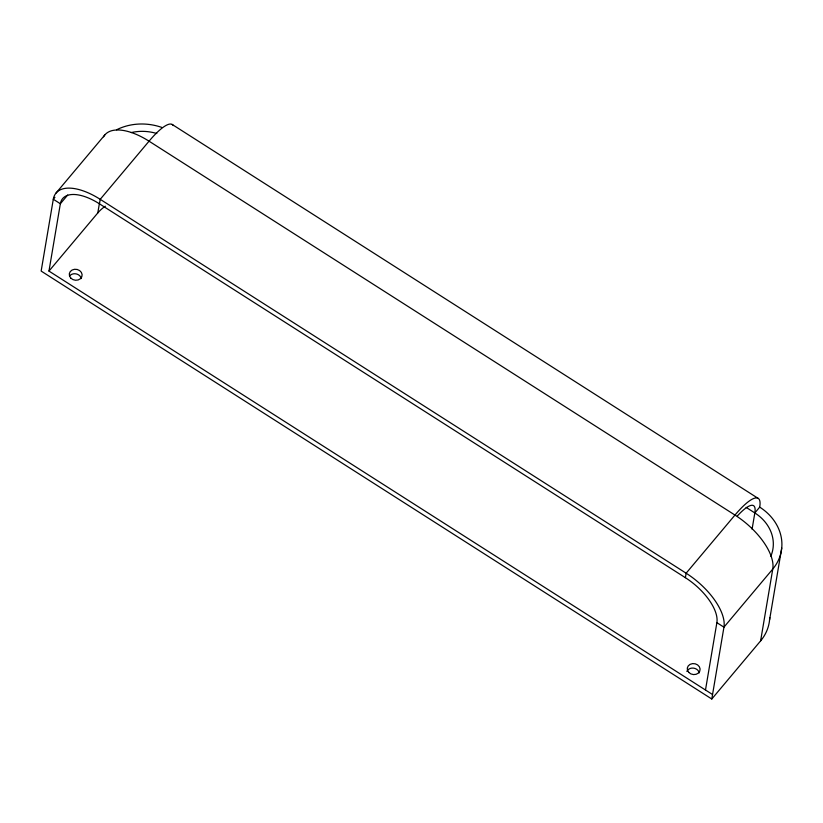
<?xml version="1.0" encoding="UTF-8"?>
<svg xmlns="http://www.w3.org/2000/svg" width="823" height="823" viewBox="0 0 823 823"><rect width="100%" height="100%" fill="white"/><g stroke="black" fill="none" stroke-linecap="round" stroke-linejoin="round"><path stroke-width="1.23" d="M712.543 694.519L48.969 271.086L60.357 203.744L67.681 195.02M48.969 271.086L97.793 212.941L99.49 202.972M54.925 197.294L53.3 199.238L41.15 271.076L711.792 699.005L723.942 627.167L716.874 622.661A43.084 20.38 40 0 0 685.384 577.695L99.449 203.816L100.211 199.32L149.045 141.186A51.705 12.191 -57.5 0 1 173.293 125.58M685.384 577.695L686.135 573.209L734.97 515.064A51.705 12.191 -57.5 0 1 759.711 507.122A51.705 43.897 9.6 0 1 772.766 569.032L760.617 640.87L711.792 699.005M705.486 690.013L716.874 622.661M752.088 529.148L754.825 512.935L759.711 507.122M769.587 619.801L781.737 547.964M55.923 193.179L104.747 135.044M172.141 124.438L758.065 498.327M746.163 507.4L754.825 512.935A43.084 36.582 9.6 0 1 770.822 556.235M69.657 275.87A6.461 5.483 9.6 0 1 76.302 273.925A6.461 5.483 9.6 0 1 81.282 278.544M686.866 671.445A6.461 5.483 9.6 0 1 693.45 668.111A6.461 5.483 9.6 0 1 699.262 672.885M769.742 617.507A51.705 43.897 9.6 0 1 760.617 640.87M99.449 203.816A43.084 20.38 40 0 0 60.357 203.744L53.3 199.238A51.705 24.453 40 0 1 100.211 199.32L686.135 573.209A51.705 24.453 40 0 1 723.942 627.167L772.766 569.032A51.705 24.453 40 0 0 734.97 515.064L149.045 141.186A51.705 24.453 40 0 0 103.564 136.824M97.793 212.941A43.084 36.582 9.6 0 1 105.323 206.192M737.367 515.949A43.084 10.164 -57.5 0 1 754.825 512.935M131.341 132.554A43.084 36.582 9.6 0 1 156.802 133.511M116.568 129.797A51.705 43.897 9.6 0 1 161.822 127.431M70.799 278.092A6.461 5.483 9.6 0 0 81.765 276.888A6.461 5.483 9.6 0 0 74.554 269.286A6.461 5.483 9.6 0 0 70.799 278.092M688.779 672.422A6.461 5.483 9.6 0 0 699.745 671.218A6.461 5.483 9.6 0 0 692.534 663.616A6.461 5.483 9.6 0 0 688.779 672.422"/></g></svg>
